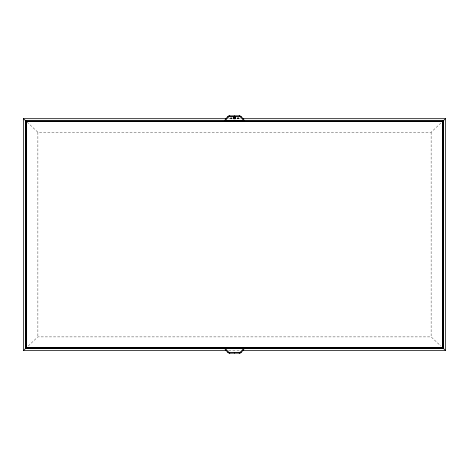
<?xml version="1.0" encoding="UTF-8"?>
<svg xmlns="http://www.w3.org/2000/svg" width="469" height="469" viewBox="0 0 469 469"><rect width="100%" height="100%" fill="white"/><g stroke="black" fill="none" stroke-linecap="round" stroke-linejoin="round"><path stroke-width="0.35" stroke-dasharray="2.35 1.76" d="M28.234 345.964L37.878 336.894L431.122 336.894L440.766 345.964M27.038 122.057L37.878 132.258L431.122 132.258L441.564 122.432M228.638 118.686L230.103 118.686M238.897 118.686L240.363 118.686M228.638 350.466L240.363 350.466M431.122 132.258L431.122 336.894M37.878 132.258L37.878 336.894"/><path stroke-width="0.7" d="M227.787 352.33L229.833 353.157A2.761 2.761 0 0 1 227.817 352.307L225.173 349.546M241.213 116.67L239.167 115.843A2.761 2.761 0 0 1 241.183 116.693L243.827 119.454M225.173 119.454L227.922 116.541L229.077 115.907L239.167 115.808M225.349 120.416L228.385 117.186A1.976 1.976 0 0 1 229.699 116.576L239.301 116.57A1.976 1.976 0 0 1 240.615 117.186L243.651 120.416M244.091 348.584L243.651 348.584L240.615 351.814A1.976 1.976 0 0 1 239.301 352.424L229.699 352.43A1.976 1.976 0 0 1 228.385 351.814L225.349 348.584L224.909 348.584M229.833 353.192L239.923 353.093L241.078 352.459L243.827 349.546M226.439 118.686L23.45 118.686L23.45 350.466L25.537 348.508M25.772 348.285L26.129 347.945L442.871 347.945L443.228 348.285L443.228 120.867L25.772 120.867L25.772 348.285L443.228 348.285M26.51 347.588L442.49 347.588L442.49 121.559L26.51 121.559L26.51 347.588L442.49 347.588M26.51 121.559L442.49 121.559M25.772 120.867L26.129 121.201L442.871 121.201L443.228 120.867M443.463 120.644L445.55 118.686L445.55 350.466L242.561 350.466M243.71 120.416L244.079 120.082M224.921 348.918L225.29 348.584M242.561 118.686L445.55 118.686M224.909 120.416L244.091 120.416M225.349 348.584L243.651 348.584M23.45 350.466L226.439 350.466M227.787 116.67L227.823 116.699A2.761 2.761 0 0 1 229.833 115.855L229.833 115.808M241.213 352.33L241.177 352.301A2.761 2.761 0 0 1 239.167 353.145L239.167 353.192M224.921 120.082L225.29 120.416M243.71 348.584L244.079 348.918M443.463 348.508L445.55 350.466M23.45 118.686L25.537 120.644M442.871 121.201L442.871 347.945M442.402 121.647L442.402 347.506M234.5 115.808L234.5 116.564M234.5 352.436L234.5 353.192M26.598 121.647L26.598 347.506M26.129 121.201L26.129 347.945M233.826 117.83L234.154 118.575A0.745 0.745 0 0 0 234.858 118.575L235.209 118L234.858 117.426A0.745 0.745 0 0 0 234.154 117.426L233.826 117.83M234.166 117.918C234.606 119.19 235.204 117.01 234.166 117.918M235.385 117.174L233.621 117.174L233.621 118.833L235.385 118.833L235.385 117.174M231.909 118.041L230.496 118.041L230.496 118.704L231.909 118.704L231.909 118.041M238.58 117.995L237.173 117.995L237.173 118.657L238.58 118.657L238.58 117.995M442.994 121.084L26.006 121.084L26.006 348.062L442.994 348.062L442.994 121.084"/></g></svg>
